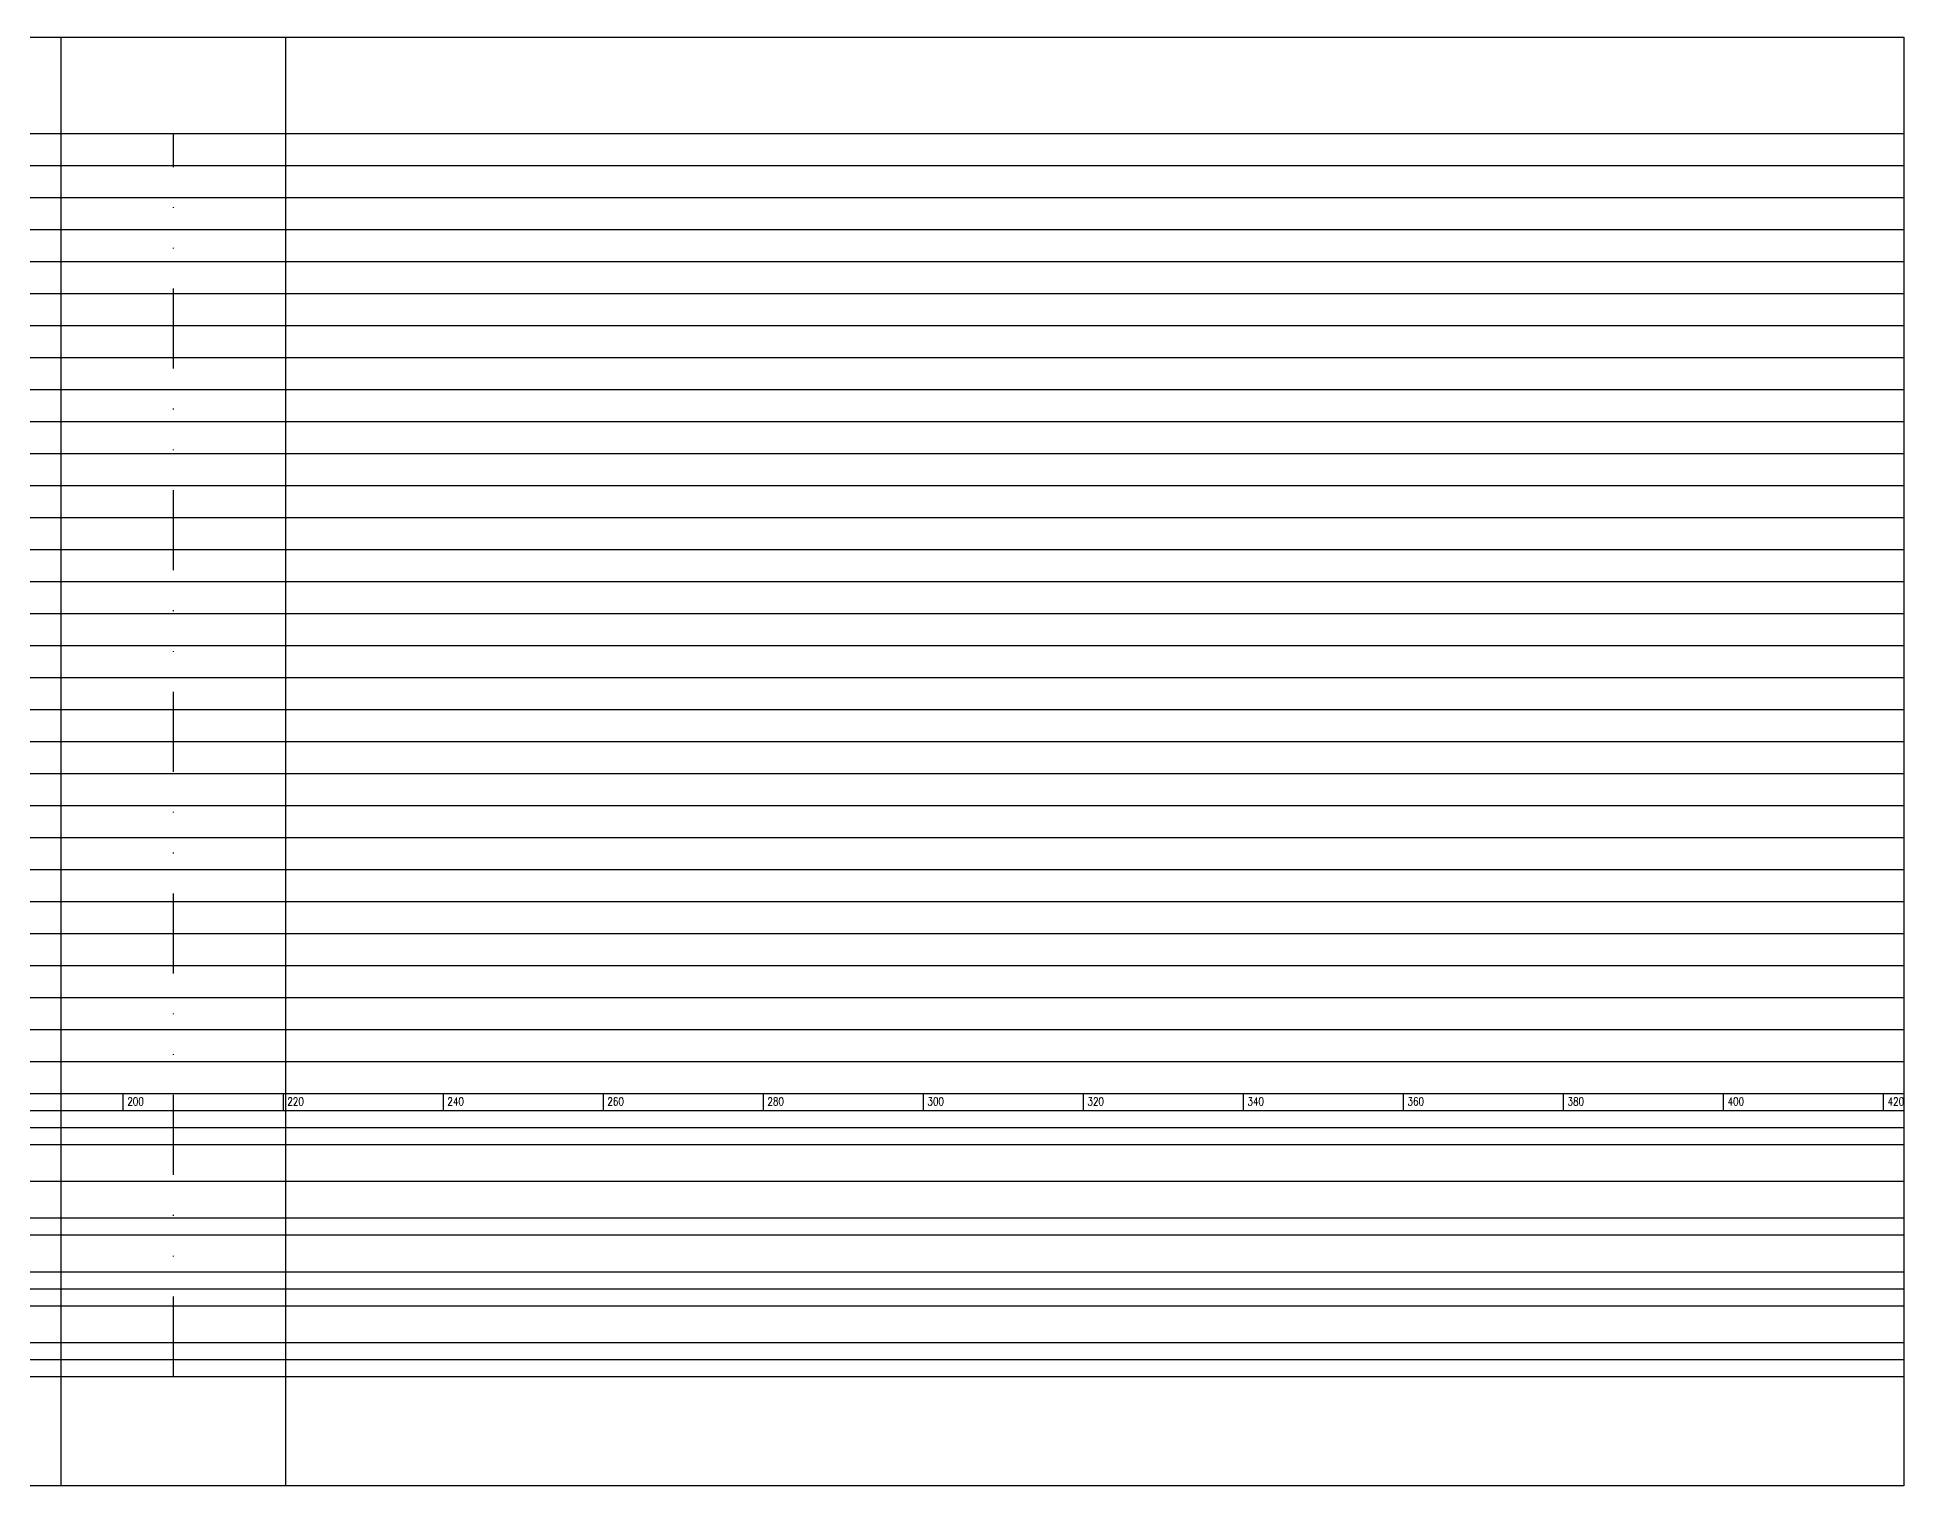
# Model space of a CAD drawing. Header units: metres. Extents: x 139929 to 143267, y 6401995 to 6404511.
# Drawn here: x 142383.5 to 142616.7, y 6404259.3 to 6404440.3 of the extents above; entities that cross this region are included whole.
import ezdxf

# ---------------------------------------------------------------- set-up
doc = ezdxf.new("R2010")
doc.units = ezdxf.units.M
doc.linetypes.add('DIVIDEX2', pattern=[2.5, 1, -0.5, 0, -0.5, 0, -0.5])
doc.layers.add('M-KONNEKTIONSLINJE', color=6, linetype='DIVIDEX2')
doc.layers.add('M-PROFILBLANKETT', color=1, linetype='Continuous')
doc.layers.add('M-RUTA-400', color=7, linetype='Continuous', plot=False)
doc.styles.add('SIMPLEX8', font='simplex.shx', dxfattribs={"width": 0.8})

msp = doc.modelspace()

# ---------------------------------------------------------------- linework, layer by layer
at = {"layer": 'M-KONNEKTIONSLINJE', "ltscale": 10}
msp.add_line((142400.453, 6404272.92), (142400.453, 6404428.32), dxfattribs=at)
at = {"layer": 'M-PROFILBLANKETT', "color": 3}
for p, q in [((142184.198, 6404428.32), (142616.707, 6404428.32)), ((142156.198, 6404304.07), (142616.707, 6404304.07)), ((142156.198, 6404297.345), (142616.707, 6404297.345)), ((142156.198, 6404290.62), (142616.707, 6404290.62)), ((142156.198, 6404281.77), (142616.707, 6404281.77))]:
    msp.add_line(p, q, dxfattribs=at)
at = {"layer": 'M-PROFILBLANKETT', "color": 13}
for p, q in [((142184.198, 6404424.32), (142616.707, 6404424.32)), ((142174.198, 6404420.32), (142616.707, 6404420.32)), ((142184.198, 6404416.32), (142616.707, 6404416.32)), ((142184.198, 6404412.32), (142616.707, 6404412.32)), ((142184.198, 6404408.32), (142616.707, 6404408.32)), ((142174.198, 6404404.32), (142616.707, 6404404.32)), ((142184.198, 6404400.32), (142616.707, 6404400.32)), ((142184.198, 6404396.32), (142616.707, 6404396.32)), ((142184.198, 6404392.32), (142616.707, 6404392.32)), ((142174.198, 6404388.32), (142616.707, 6404388.32)), ((142184.198, 6404384.32), (142616.707, 6404384.32)), ((142184.198, 6404380.32), (142616.707, 6404380.32)), ((142184.198, 6404376.32), (142616.707, 6404376.32)), ((142174.198, 6404372.32), (142616.707, 6404372.32)), ((142184.198, 6404368.32), (142616.707, 6404368.32)), ((142184.198, 6404364.32), (142616.707, 6404364.32)), ((142184.198, 6404360.32), (142616.707, 6404360.32)), ((142174.198, 6404356.32), (142616.707, 6404356.32)), ((142184.198, 6404352.32), (142616.707, 6404352.32)), ((142184.198, 6404348.32), (142616.707, 6404348.32)), ((142184.198, 6404344.32), (142616.707, 6404344.32)), ((142174.198, 6404340.32), (142616.707, 6404340.32)), ((142184.198, 6404336.32), (142616.707, 6404336.32)), ((142184.198, 6404332.32), (142616.707, 6404332.32)), ((142184.198, 6404328.32), (142616.707, 6404328.32)), ((142174.198, 6404324.32), (142616.707, 6404324.32)), ((142184.198, 6404320.32), (142616.707, 6404320.32)), ((142184.198, 6404316.32), (142616.707, 6404316.32)), ((142184.198, 6404312.32), (142616.707, 6404312.32))]:
    msp.add_line(p, q, dxfattribs=at)
at = {"layer": 'M-PROFILBLANKETT', "color": 7}
for p, q in [((142156.198, 6404308.32), (142616.707, 6404308.32)), ((142156.198, 6404272.92), (142616.707, 6404272.92))]:
    msp.add_line(p, q, dxfattribs=at)
at = {"layer": 'M-PROFILBLANKETT', "color": 4}
msp.add_line((142174.198, 6404308.32), (142616.707, 6404308.32), dxfattribs=at)
at = {"layer": 'M-PROFILBLANKETT', "color": 1}
for p, q in [((142394.198, 6404306.275), (142394.198, 6404308.32)), ((142414.198, 6404306.275), (142414.198, 6404308.32)), ((142434.198, 6404306.275), (142434.198, 6404308.32)), ((142454.198, 6404306.275), (142454.198, 6404308.32)), ((142474.198, 6404306.275), (142474.198, 6404308.32)), ((142494.198, 6404306.275), (142494.198, 6404308.32)), ((142514.198, 6404306.275), (142514.198, 6404308.32)), ((142534.198, 6404306.275), (142534.198, 6404308.32)), ((142554.198, 6404306.275), (142554.198, 6404308.32)), ((142574.198, 6404306.275), (142574.198, 6404308.32)), ((142594.198, 6404306.275), (142594.198, 6404308.32)), ((142614.198, 6404306.275), (142614.198, 6404308.32)), ((142156.198, 6404306.195), (142616.707, 6404306.195)), ((142162.698, 6404301.945), (142616.707, 6404301.945)), ((142162.698, 6404292.745), (142616.707, 6404292.745)), ((142162.698, 6404286.02), (142616.707, 6404286.02)), ((142162.698, 6404283.895), (142616.707, 6404283.895)), ((142162.698, 6404277.17), (142616.707, 6404277.17)), ((142162.698, 6404275.045), (142616.707, 6404275.045))]:
    msp.add_line(p, q, dxfattribs=at)
at = {"layer": 'M-RUTA-400'}
for points in [[(142184.198, 6404440.336), (142414.452, 6404440.336), (142414.452, 6404259.279), (142184.198, 6404259.279)], [(142386.452, 6404440.336), (142616.707, 6404440.336), (142616.707, 6404259.279), (142386.452, 6404259.279)]]:
    msp.add_lwpolyline(points, close=True, dxfattribs=at)

# ---------------------------------------------------------------- texts
at = {"layer": 'M-PROFILBLANKETT', "color": 1, "style": 'SIMPLEX8', "width": 0.8}
for s, p in [('200', (142394.703, 6404306.808)), ('220', (142414.703, 6404306.808)), ('240', (142434.703, 6404306.808)), ('260', (142454.703, 6404306.808)), ('280', (142474.703, 6404306.808)), ('300', (142494.703, 6404306.808)), ('320', (142514.703, 6404306.808)), ('340', (142534.703, 6404306.808)), ('360', (142554.703, 6404306.808)), ('380', (142574.703, 6404306.808)), ('400', (142594.703, 6404306.808)), ('420', (142614.703, 6404306.808))]:
    msp.add_text(s, height=1, dxfattribs=at).set_placement(p)

doc.saveas('drawing.dxf')
